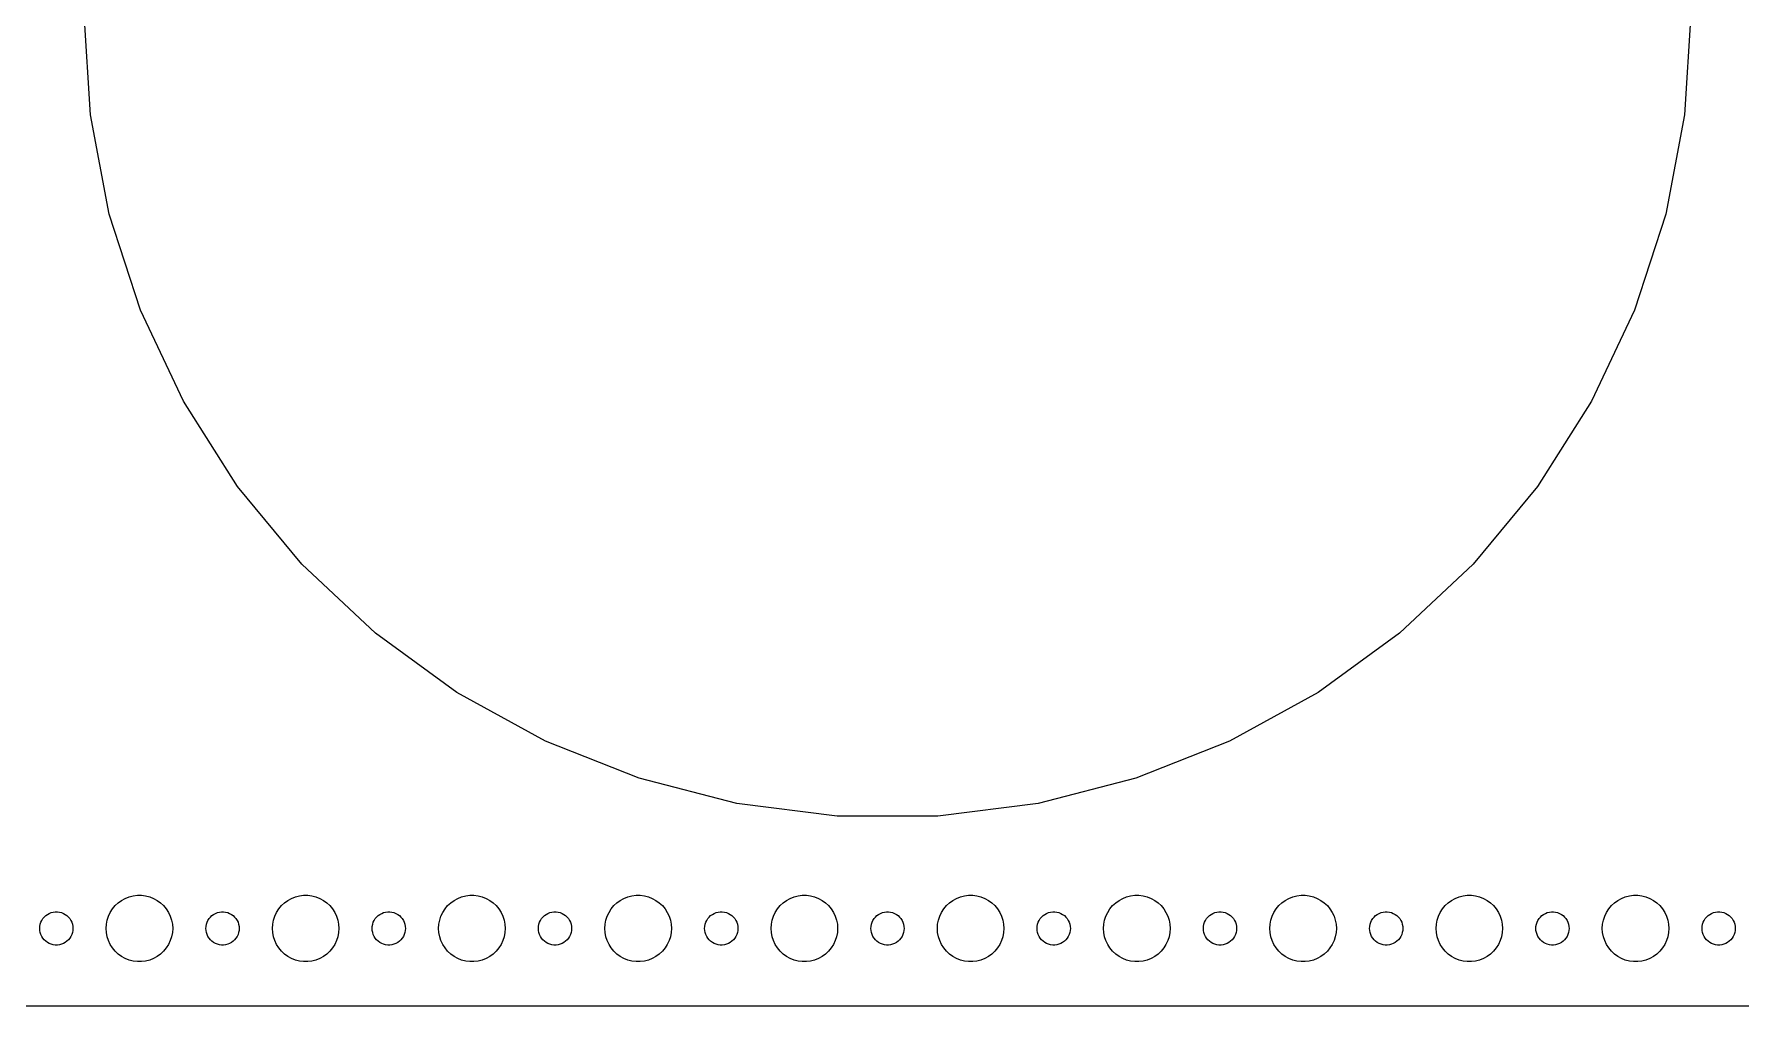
# Model space of a CAD drawing. Header units: metres. Extents: x -390 to 390, y -89 to 89.
# Drawn here: x -227 to -73, y -89.5 to -1.8 of the extents above; entities that cross this region are included whole.
import ezdxf

# ---------------------------------------------------------------- set-up
doc = ezdxf.new("R2010")
doc.units = ezdxf.units.M

msp = doc.modelspace()

# ---------------------------------------------------------------- linework, layer by layer
for p, q in [((-221.928, -9.08665), (-222.5, 0)), ((-77.5, 0), (-78.0717, -9.08665)), ((-220.222, -18.03), (-221.928, -9.08665)), ((-78.0717, -9.08665), (-79.7777, -18.03)), ((-217.409, -26.689), (-220.222, -18.03)), ((-79.7777, -18.03), (-82.5912, -26.689)), ((-213.532, -34.9271), (-217.409, -26.689)), ((-82.5912, -26.689), (-86.4678, -34.9271)), ((-208.654, -42.6144), (-213.532, -34.9271)), ((-86.4678, -34.9271), (-91.3463, -42.6144)), ((-202.85, -49.6297), (-208.654, -42.6144)), ((-91.3463, -42.6144), (-97.1498, -49.6297)), ((-196.213, -55.8622), (-202.85, -49.6297)), ((-97.1498, -49.6297), (-103.787, -55.8622)), ((-188.847, -61.2138), (-196.213, -55.8622)), ((-103.787, -55.8622), (-111.153, -61.2138)), ((-180.869, -65.6), (-188.847, -61.2138)), ((-111.153, -61.2138), (-119.131, -65.6)), ((-172.404, -68.9516), (-180.869, -65.6)), ((-119.131, -65.6), (-127.596, -68.9516)), ((-163.585, -71.2158), (-172.404, -68.9516)), ((-127.596, -68.9516), (-136.415, -71.2158)), ((-154.552, -72.3569), (-163.585, -71.2158)), ((-145.448, -72.3569), (-154.552, -72.3569)), ((-136.415, -71.2158), (-145.448, -72.3569)), ((-219.412, -80.1885), (-219.107, -79.967)), ((-219.107, -79.967), (-218.777, -79.7855)), ((-218.777, -79.7855), (-218.427, -79.6468)), ((-218.427, -79.6468), (-218.062, -79.5531)), ((-218.062, -79.5531), (-217.688, -79.5059)), ((-217.688, -79.5059), (-217.312, -79.5059)), ((-217.312, -79.5059), (-216.938, -79.5531)), ((-216.938, -79.5531), (-216.573, -79.6468)), ((-216.573, -79.6468), (-216.223, -79.7855)), ((-216.223, -79.7855), (-215.893, -79.967)), ((-215.893, -79.967), (-215.588, -80.1885)), ((-204.412, -80.1885), (-204.107, -79.967)), ((-204.107, -79.967), (-203.777, -79.7855)), ((-203.777, -79.7855), (-203.427, -79.6468)), ((-203.427, -79.6468), (-203.062, -79.5531)), ((-203.062, -79.5531), (-202.688, -79.5059)), ((-202.688, -79.5059), (-202.312, -79.5059)), ((-202.312, -79.5059), (-201.938, -79.5531)), ((-201.938, -79.5531), (-201.573, -79.6468)), ((-201.573, -79.6468), (-201.223, -79.7855)), ((-201.223, -79.7855), (-200.893, -79.967)), ((-200.893, -79.967), (-200.588, -80.1885)), ((-189.412, -80.1885), (-189.107, -79.967)), ((-189.107, -79.967), (-188.777, -79.7855)), ((-188.777, -79.7855), (-188.427, -79.6468)), ((-188.427, -79.6468), (-188.062, -79.5531)), ((-188.062, -79.5531), (-187.688, -79.5059)), ((-187.688, -79.5059), (-187.312, -79.5059)), ((-187.312, -79.5059), (-186.938, -79.5531)), ((-186.938, -79.5531), (-186.573, -79.6468)), ((-186.573, -79.6468), (-186.223, -79.7855)), ((-186.223, -79.7855), (-185.893, -79.967)), ((-185.893, -79.967), (-185.588, -80.1885)), ((-174.412, -80.1885), (-174.107, -79.967)), ((-174.107, -79.967), (-173.777, -79.7855)), ((-173.777, -79.7855), (-173.427, -79.6468)), ((-173.427, -79.6468), (-173.062, -79.5531)), ((-173.062, -79.5531), (-172.688, -79.5059)), ((-172.688, -79.5059), (-172.312, -79.5059)), ((-172.312, -79.5059), (-171.938, -79.5531)), ((-171.938, -79.5531), (-171.573, -79.6468)), ((-171.573, -79.6468), (-171.223, -79.7855)), ((-171.223, -79.7855), (-170.893, -79.967)), ((-170.893, -79.967), (-170.588, -80.1885)), ((-159.412, -80.1885), (-159.107, -79.967)), ((-159.107, -79.967), (-158.777, -79.7855)), ((-158.777, -79.7855), (-158.427, -79.6468)), ((-158.427, -79.6468), (-158.062, -79.5531)), ((-158.062, -79.5531), (-157.688, -79.5059)), ((-157.688, -79.5059), (-157.312, -79.5059)), ((-157.312, -79.5059), (-156.938, -79.5531)), ((-156.938, -79.5531), (-156.573, -79.6468)), ((-156.573, -79.6468), (-156.223, -79.7855)), ((-156.223, -79.7855), (-155.893, -79.967)), ((-155.893, -79.967), (-155.588, -80.1885)), ((-144.412, -80.1885), (-144.107, -79.967)), ((-144.107, -79.967), (-143.777, -79.7855)), ((-143.777, -79.7855), (-143.427, -79.6468)), ((-143.427, -79.6468), (-143.062, -79.5531)), ((-143.062, -79.5531), (-142.688, -79.5059)), ((-142.688, -79.5059), (-142.312, -79.5059)), ((-142.312, -79.5059), (-141.938, -79.5531)), ((-141.938, -79.5531), (-141.573, -79.6468)), ((-141.573, -79.6468), (-141.223, -79.7855)), ((-141.223, -79.7855), (-140.893, -79.967)), ((-140.893, -79.967), (-140.588, -80.1885)), ((-129.412, -80.1885), (-129.107, -79.967)), ((-129.107, -79.967), (-128.777, -79.7855)), ((-128.777, -79.7855), (-128.427, -79.6468)), ((-128.427, -79.6468), (-128.062, -79.5531)), ((-128.062, -79.5531), (-127.688, -79.5059)), ((-127.688, -79.5059), (-127.312, -79.5059)), ((-127.312, -79.5059), (-126.938, -79.5531)), ((-126.938, -79.5531), (-126.573, -79.6468)), ((-126.573, -79.6468), (-126.223, -79.7855)), ((-126.223, -79.7855), (-125.893, -79.967)), ((-125.893, -79.967), (-125.588, -80.1885)), ((-114.412, -80.1885), (-114.107, -79.967)), ((-114.107, -79.967), (-113.777, -79.7855)), ((-113.777, -79.7855), (-113.427, -79.6468)), ((-113.427, -79.6468), (-113.062, -79.5531)), ((-113.062, -79.5531), (-112.688, -79.5059)), ((-112.688, -79.5059), (-112.312, -79.5059)), ((-112.312, -79.5059), (-111.938, -79.5531)), ((-111.938, -79.5531), (-111.573, -79.6468)), ((-111.573, -79.6468), (-111.223, -79.7855)), ((-111.223, -79.7855), (-110.893, -79.967)), ((-110.893, -79.967), (-110.588, -80.1885)), ((-99.4123, -80.1885), (-99.1075, -79.967)), ((-99.1075, -79.967), (-98.7773, -79.7855)), ((-98.7773, -79.7855), (-98.427, -79.6468)), ((-98.427, -79.6468), (-98.0621, -79.5531)), ((-98.0621, -79.5531), (-97.6884, -79.5059)), ((-97.6884, -79.5059), (-97.3116, -79.5059)), ((-97.3116, -79.5059), (-96.9379, -79.5531)), ((-96.9379, -79.5531), (-96.573, -79.6468)), ((-96.573, -79.6468), (-96.2227, -79.7855)), ((-96.2227, -79.7855), (-95.8925, -79.967)), ((-95.8925, -79.967), (-95.5877, -80.1885)), ((-84.4123, -80.1885), (-84.1075, -79.967)), ((-84.1075, -79.967), (-83.7773, -79.7855)), ((-83.7773, -79.7855), (-83.427, -79.6468)), ((-83.427, -79.6468), (-83.0621, -79.5531)), ((-83.0621, -79.5531), (-82.6884, -79.5059)), ((-82.6884, -79.5059), (-82.3116, -79.5059)), ((-82.3116, -79.5059), (-81.9379, -79.5531)), ((-81.9379, -79.5531), (-81.573, -79.6468)), ((-81.573, -79.6468), (-81.2227, -79.7855)), ((-81.2227, -79.7855), (-80.8925, -79.967)), ((-80.8925, -79.967), (-80.5877, -80.1885)), ((-226.314, -81.7774), (-226.214, -81.6183)), ((-226.214, -81.6183), (-226.093, -81.4732)), ((-226.093, -81.4732), (-225.956, -81.3442)), ((-225.956, -81.3442), (-225.804, -81.2335)), ((-225.804, -81.2335), (-225.639, -81.1428)), ((-225.639, -81.1428), (-225.464, -81.0734)), ((-225.464, -81.0734), (-225.281, -81.0266)), ((-225.281, -81.0266), (-225.094, -81.003)), ((-225.094, -81.003), (-224.906, -81.003)), ((-224.906, -81.003), (-224.719, -81.0266)), ((-224.719, -81.0266), (-224.536, -81.0734)), ((-224.536, -81.0734), (-224.361, -81.1428)), ((-224.361, -81.1428), (-224.196, -81.2335)), ((-224.196, -81.2335), (-224.044, -81.3442)), ((-224.044, -81.3442), (-223.907, -81.4732)), ((-223.907, -81.4732), (-223.786, -81.6183)), ((-223.786, -81.6183), (-223.686, -81.7774)), ((-220.406, -81.7539), (-220.289, -81.3956)), ((-220.289, -81.3956), (-220.129, -81.0547)), ((-220.129, -81.0547), (-219.927, -80.7366)), ((-219.927, -80.7366), (-219.687, -80.4464)), ((-219.687, -80.4464), (-219.412, -80.1885)), ((-215.588, -80.1885), (-215.313, -80.4464)), ((-215.313, -80.4464), (-215.073, -80.7366)), ((-215.073, -80.7366), (-214.871, -81.0547)), ((-214.871, -81.0547), (-214.711, -81.3956)), ((-214.711, -81.3956), (-214.594, -81.7539)), ((-211.314, -81.7774), (-211.214, -81.6183)), ((-211.214, -81.6183), (-211.093, -81.4732)), ((-211.093, -81.4732), (-210.956, -81.3442)), ((-210.956, -81.3442), (-210.804, -81.2335)), ((-210.804, -81.2335), (-210.639, -81.1428)), ((-210.639, -81.1428), (-210.464, -81.0734)), ((-210.464, -81.0734), (-210.281, -81.0266)), ((-210.281, -81.0266), (-210.094, -81.003)), ((-210.094, -81.003), (-209.906, -81.003)), ((-209.906, -81.003), (-209.719, -81.0266)), ((-209.719, -81.0266), (-209.536, -81.0734)), ((-209.536, -81.0734), (-209.361, -81.1428)), ((-209.361, -81.1428), (-209.196, -81.2335)), ((-209.196, -81.2335), (-209.044, -81.3442)), ((-209.044, -81.3442), (-208.907, -81.4732)), ((-208.907, -81.4732), (-208.786, -81.6183)), ((-208.786, -81.6183), (-208.686, -81.7774)), ((-205.406, -81.7539), (-205.289, -81.3956)), ((-205.289, -81.3956), (-205.129, -81.0547)), ((-205.129, -81.0547), (-204.927, -80.7366)), ((-204.927, -80.7366), (-204.687, -80.4464)), ((-204.687, -80.4464), (-204.412, -80.1885)), ((-200.588, -80.1885), (-200.313, -80.4464)), ((-200.313, -80.4464), (-200.073, -80.7366)), ((-200.073, -80.7366), (-199.871, -81.0547)), ((-199.871, -81.0547), (-199.711, -81.3956)), ((-199.711, -81.3956), (-199.594, -81.7539)), ((-196.314, -81.7774), (-196.214, -81.6183)), ((-196.214, -81.6183), (-196.093, -81.4732)), ((-196.093, -81.4732), (-195.956, -81.3442)), ((-195.956, -81.3442), (-195.804, -81.2335)), ((-195.804, -81.2335), (-195.639, -81.1428)), ((-195.639, -81.1428), (-195.464, -81.0734)), ((-195.464, -81.0734), (-195.281, -81.0266)), ((-195.281, -81.0266), (-195.094, -81.003)), ((-195.094, -81.003), (-194.906, -81.003)), ((-194.906, -81.003), (-194.719, -81.0266)), ((-194.719, -81.0266), (-194.536, -81.0734)), ((-194.536, -81.0734), (-194.361, -81.1428)), ((-194.361, -81.1428), (-194.196, -81.2335)), ((-194.196, -81.2335), (-194.044, -81.3442)), ((-194.044, -81.3442), (-193.907, -81.4732)), ((-193.907, -81.4732), (-193.786, -81.6183)), ((-193.786, -81.6183), (-193.686, -81.7774)), ((-190.406, -81.7539), (-190.289, -81.3956)), ((-190.289, -81.3956), (-190.129, -81.0547)), ((-190.129, -81.0547), (-189.927, -80.7366)), ((-189.927, -80.7366), (-189.687, -80.4464)), ((-189.687, -80.4464), (-189.412, -80.1885)), ((-185.588, -80.1885), (-185.313, -80.4464)), ((-185.313, -80.4464), (-185.073, -80.7366)), ((-185.073, -80.7366), (-184.871, -81.0547)), ((-184.871, -81.0547), (-184.711, -81.3956)), ((-184.711, -81.3956), (-184.594, -81.7539)), ((-181.314, -81.7774), (-181.214, -81.6183)), ((-181.214, -81.6183), (-181.093, -81.4732)), ((-181.093, -81.4732), (-180.956, -81.3442)), ((-180.956, -81.3442), (-180.804, -81.2335)), ((-180.804, -81.2335), (-180.639, -81.1428)), ((-180.639, -81.1428), (-180.464, -81.0734)), ((-180.464, -81.0734), (-180.281, -81.0266)), ((-180.281, -81.0266), (-180.094, -81.003)), ((-180.094, -81.003), (-179.906, -81.003)), ((-179.906, -81.003), (-179.719, -81.0266)), ((-179.719, -81.0266), (-179.536, -81.0734)), ((-179.536, -81.0734), (-179.361, -81.1428)), ((-179.361, -81.1428), (-179.196, -81.2335)), ((-179.196, -81.2335), (-179.044, -81.3442)), ((-179.044, -81.3442), (-178.907, -81.4732)), ((-178.907, -81.4732), (-178.786, -81.6183)), ((-178.786, -81.6183), (-178.686, -81.7774)), ((-175.406, -81.7539), (-175.289, -81.3956)), ((-175.289, -81.3956), (-175.129, -81.0547)), ((-175.129, -81.0547), (-174.927, -80.7366)), ((-174.927, -80.7366), (-174.687, -80.4464)), ((-174.687, -80.4464), (-174.412, -80.1885)), ((-170.588, -80.1885), (-170.313, -80.4464)), ((-170.313, -80.4464), (-170.073, -80.7366)), ((-170.073, -80.7366), (-169.871, -81.0547)), ((-169.871, -81.0547), (-169.711, -81.3956)), ((-169.711, -81.3956), (-169.594, -81.7539)), ((-166.314, -81.7774), (-166.214, -81.6183)), ((-166.214, -81.6183), (-166.093, -81.4732)), ((-166.093, -81.4732), (-165.956, -81.3442)), ((-165.956, -81.3442), (-165.804, -81.2335)), ((-165.804, -81.2335), (-165.639, -81.1428)), ((-165.639, -81.1428), (-165.464, -81.0734)), ((-165.464, -81.0734), (-165.281, -81.0266)), ((-165.281, -81.0266), (-165.094, -81.003)), ((-165.094, -81.003), (-164.906, -81.003)), ((-164.906, -81.003), (-164.719, -81.0266)), ((-164.719, -81.0266), (-164.536, -81.0734)), ((-164.536, -81.0734), (-164.361, -81.1428)), ((-164.361, -81.1428), (-164.196, -81.2335)), ((-164.196, -81.2335), (-164.044, -81.3442)), ((-164.044, -81.3442), (-163.907, -81.4732)), ((-163.907, -81.4732), (-163.786, -81.6183)), ((-163.786, -81.6183), (-163.686, -81.7774)), ((-160.406, -81.7539), (-160.289, -81.3956)), ((-160.289, -81.3956), (-160.129, -81.0547)), ((-160.129, -81.0547), (-159.927, -80.7366)), ((-159.927, -80.7366), (-159.687, -80.4464)), ((-159.687, -80.4464), (-159.412, -80.1885)), ((-155.588, -80.1885), (-155.313, -80.4464)), ((-155.313, -80.4464), (-155.073, -80.7366)), ((-155.073, -80.7366), (-154.871, -81.0547)), ((-154.871, -81.0547), (-154.711, -81.3956)), ((-154.711, -81.3956), (-154.594, -81.7539)), ((-151.314, -81.7774), (-151.214, -81.6183)), ((-151.214, -81.6183), (-151.093, -81.4732)), ((-151.093, -81.4732), (-150.956, -81.3442)), ((-150.956, -81.3442), (-150.804, -81.2335)), ((-150.804, -81.2335), (-150.639, -81.1428)), ((-150.639, -81.1428), (-150.464, -81.0734)), ((-150.464, -81.0734), (-150.281, -81.0266)), ((-150.281, -81.0266), (-150.094, -81.003)), ((-150.094, -81.003), (-149.906, -81.003)), ((-149.906, -81.003), (-149.719, -81.0266)), ((-149.719, -81.0266), (-149.536, -81.0734)), ((-149.536, -81.0734), (-149.361, -81.1428)), ((-149.361, -81.1428), (-149.196, -81.2335)), ((-149.196, -81.2335), (-149.044, -81.3442)), ((-149.044, -81.3442), (-148.907, -81.4732)), ((-148.907, -81.4732), (-148.786, -81.6183)), ((-148.786, -81.6183), (-148.686, -81.7774)), ((-145.406, -81.7539), (-145.289, -81.3956)), ((-145.289, -81.3956), (-145.129, -81.0547)), ((-145.129, -81.0547), (-144.927, -80.7366)), ((-144.927, -80.7366), (-144.687, -80.4464)), ((-144.687, -80.4464), (-144.412, -80.1885)), ((-140.588, -80.1885), (-140.313, -80.4464)), ((-140.313, -80.4464), (-140.073, -80.7366)), ((-140.073, -80.7366), (-139.871, -81.0547)), ((-139.871, -81.0547), (-139.711, -81.3956)), ((-139.711, -81.3956), (-139.594, -81.7539)), ((-136.314, -81.7774), (-136.214, -81.6183)), ((-136.214, -81.6183), (-136.093, -81.4732)), ((-136.093, -81.4732), (-135.956, -81.3442)), ((-135.956, -81.3442), (-135.804, -81.2335)), ((-135.804, -81.2335), (-135.639, -81.1428)), ((-135.639, -81.1428), (-135.464, -81.0734)), ((-135.464, -81.0734), (-135.281, -81.0266)), ((-135.281, -81.0266), (-135.094, -81.003)), ((-135.094, -81.003), (-134.906, -81.003)), ((-134.906, -81.003), (-134.719, -81.0266)), ((-134.719, -81.0266), (-134.536, -81.0734)), ((-134.536, -81.0734), (-134.361, -81.1428)), ((-134.361, -81.1428), (-134.196, -81.2335)), ((-134.196, -81.2335), (-134.044, -81.3442)), ((-134.044, -81.3442), (-133.907, -81.4732)), ((-133.907, -81.4732), (-133.786, -81.6183)), ((-133.786, -81.6183), (-133.686, -81.7774)), ((-130.406, -81.7539), (-130.289, -81.3956)), ((-130.289, -81.3956), (-130.129, -81.0547)), ((-130.129, -81.0547), (-129.927, -80.7366)), ((-129.927, -80.7366), (-129.687, -80.4464)), ((-129.687, -80.4464), (-129.412, -80.1885)), ((-125.588, -80.1885), (-125.313, -80.4464)), ((-125.313, -80.4464), (-125.073, -80.7366)), ((-125.073, -80.7366), (-124.871, -81.0547)), ((-124.871, -81.0547), (-124.711, -81.3956)), ((-124.711, -81.3956), (-124.594, -81.7539)), ((-121.314, -81.7774), (-121.214, -81.6183)), ((-121.214, -81.6183), (-121.093, -81.4732)), ((-121.093, -81.4732), (-120.956, -81.3442)), ((-120.956, -81.3442), (-120.804, -81.2335)), ((-120.804, -81.2335), (-120.639, -81.1428)), ((-120.639, -81.1428), (-120.464, -81.0734)), ((-120.464, -81.0734), (-120.281, -81.0266)), ((-120.281, -81.0266), (-120.094, -81.003)), ((-120.094, -81.003), (-119.906, -81.003)), ((-119.906, -81.003), (-119.719, -81.0266)), ((-119.719, -81.0266), (-119.536, -81.0734)), ((-119.536, -81.0734), (-119.361, -81.1428)), ((-119.361, -81.1428), (-119.196, -81.2335)), ((-119.196, -81.2335), (-119.044, -81.3442)), ((-119.044, -81.3442), (-118.907, -81.4732)), ((-118.907, -81.4732), (-118.786, -81.6183)), ((-118.786, -81.6183), (-118.686, -81.7774)), ((-115.406, -81.7539), (-115.289, -81.3956)), ((-115.289, -81.3956), (-115.129, -81.0547)), ((-115.129, -81.0547), (-114.927, -80.7366)), ((-114.927, -80.7366), (-114.687, -80.4464)), ((-114.687, -80.4464), (-114.412, -80.1885)), ((-110.588, -80.1885), (-110.313, -80.4464)), ((-110.313, -80.4464), (-110.073, -80.7366)), ((-110.073, -80.7366), (-109.871, -81.0547)), ((-109.871, -81.0547), (-109.711, -81.3956)), ((-109.711, -81.3956), (-109.594, -81.7539)), ((-106.314, -81.7774), (-106.214, -81.6183)), ((-106.214, -81.6183), (-106.093, -81.4732)), ((-106.093, -81.4732), (-105.956, -81.3442)), ((-105.956, -81.3442), (-105.804, -81.2335)), ((-105.804, -81.2335), (-105.639, -81.1428)), ((-105.639, -81.1428), (-105.464, -81.0734)), ((-105.464, -81.0734), (-105.281, -81.0266)), ((-105.281, -81.0266), (-105.094, -81.003)), ((-105.094, -81.003), (-104.906, -81.003)), ((-104.906, -81.003), (-104.719, -81.0266)), ((-104.719, -81.0266), (-104.536, -81.0734)), ((-104.536, -81.0734), (-104.361, -81.1428)), ((-104.361, -81.1428), (-104.196, -81.2335)), ((-104.196, -81.2335), (-104.044, -81.3442)), ((-104.044, -81.3442), (-103.907, -81.4732)), ((-103.907, -81.4732), (-103.786, -81.6183)), ((-103.786, -81.6183), (-103.686, -81.7774)), ((-100.406, -81.7539), (-100.289, -81.3956)), ((-100.289, -81.3956), (-100.129, -81.0547)), ((-100.129, -81.0547), (-99.927, -80.7366)), ((-99.927, -80.7366), (-99.6869, -80.4464)), ((-99.6869, -80.4464), (-99.4123, -80.1885)), ((-95.5877, -80.1885), (-95.3131, -80.4464)), ((-95.3131, -80.4464), (-95.073, -80.7366)), ((-95.073, -80.7366), (-94.8711, -81.0547)), ((-94.8711, -81.0547), (-94.7107, -81.3956)), ((-94.7107, -81.3956), (-94.5943, -81.7539)), ((-91.3145, -81.7774), (-91.2135, -81.6183)), ((-91.2135, -81.6183), (-91.0934, -81.4732)), ((-91.0934, -81.4732), (-90.9561, -81.3442)), ((-90.9561, -81.3442), (-90.8037, -81.2335)), ((-90.8037, -81.2335), (-90.6387, -81.1428)), ((-90.6387, -81.1428), (-90.4635, -81.0734)), ((-90.4635, -81.0734), (-90.2811, -81.0266)), ((-90.2811, -81.0266), (-90.0942, -81.003)), ((-90.0942, -81.003), (-89.9058, -81.003)), ((-89.9058, -81.003), (-89.7189, -81.0266)), ((-89.7189, -81.0266), (-89.5365, -81.0734)), ((-89.5365, -81.0734), (-89.3613, -81.1428)), ((-89.3613, -81.1428), (-89.1963, -81.2335)), ((-89.1963, -81.2335), (-89.0439, -81.3442)), ((-89.0439, -81.3442), (-88.9065, -81.4732)), ((-88.9065, -81.4732), (-88.7865, -81.6183)), ((-88.7865, -81.6183), (-88.6855, -81.7774)), ((-85.4057, -81.7539), (-85.2893, -81.3956)), ((-85.2893, -81.3956), (-85.1289, -81.0547)), ((-85.1289, -81.0547), (-84.927, -80.7366)), ((-84.927, -80.7366), (-84.6869, -80.4464)), ((-84.6869, -80.4464), (-84.4123, -80.1885)), ((-80.5877, -80.1885), (-80.3131, -80.4464)), ((-80.3131, -80.4464), (-80.073, -80.7366)), ((-80.073, -80.7366), (-79.8711, -81.0547)), ((-79.8711, -81.0547), (-79.7107, -81.3956)), ((-79.7107, -81.3956), (-79.5943, -81.7539)), ((-76.3145, -81.7774), (-76.2135, -81.6183)), ((-76.2135, -81.6183), (-76.0934, -81.4732)), ((-76.0934, -81.4732), (-75.9561, -81.3442)), ((-75.9561, -81.3442), (-75.8037, -81.2335)), ((-75.8037, -81.2335), (-75.6387, -81.1428)), ((-75.6387, -81.1428), (-75.4635, -81.0734)), ((-75.4635, -81.0734), (-75.2811, -81.0266)), ((-75.2811, -81.0266), (-75.0942, -81.003)), ((-75.0942, -81.003), (-74.9058, -81.003)), ((-74.9058, -81.003), (-74.7189, -81.0266)), ((-74.7189, -81.0266), (-74.5365, -81.0734)), ((-74.5365, -81.0734), (-74.3613, -81.1428)), ((-74.3613, -81.1428), (-74.1963, -81.2335)), ((-74.1963, -81.2335), (-74.0439, -81.3442)), ((-74.0439, -81.3442), (-73.9065, -81.4732)), ((-73.9065, -81.4732), (-73.7865, -81.6183)), ((-73.7865, -81.6183), (-73.6855, -81.7774)), ((-226.5, -82.5), (-226.488, -82.312)), ((-226.488, -82.688), (-226.5, -82.5)), ((-226.488, -82.312), (-226.453, -82.127)), ((-226.453, -82.873), (-226.488, -82.688)), ((-226.453, -82.127), (-226.395, -81.9478)), ((-226.395, -83.0522), (-226.453, -82.873)), ((-226.395, -81.9478), (-226.314, -81.7774)), ((-226.314, -83.2226), (-226.395, -83.0522)), ((-223.686, -81.7774), (-223.605, -81.9478)), ((-223.605, -83.0522), (-223.686, -83.2226)), ((-223.605, -81.9478), (-223.547, -82.127)), ((-223.547, -82.873), (-223.605, -83.0522)), ((-223.547, -82.127), (-223.512, -82.312)), ((-223.512, -82.688), (-223.547, -82.873)), ((-223.512, -82.312), (-223.5, -82.5)), ((-223.5, -82.5), (-223.512, -82.688)), ((-220.5, -82.5), (-220.476, -82.124)), ((-220.476, -82.876), (-220.5, -82.5)), ((-220.476, -82.124), (-220.406, -81.7539)), ((-220.406, -83.2461), (-220.476, -82.876)), ((-214.594, -81.7539), (-214.524, -82.124)), ((-214.524, -82.876), (-214.594, -83.2461)), ((-214.524, -82.124), (-214.5, -82.5)), ((-214.5, -82.5), (-214.524, -82.876)), ((-211.5, -82.5), (-211.488, -82.312)), ((-211.488, -82.688), (-211.5, -82.5)), ((-211.488, -82.312), (-211.453, -82.127)), ((-211.453, -82.873), (-211.488, -82.688)), ((-211.453, -82.127), (-211.395, -81.9478)), ((-211.395, -83.0522), (-211.453, -82.873)), ((-211.395, -81.9478), (-211.314, -81.7774)), ((-211.314, -83.2226), (-211.395, -83.0522)), ((-208.686, -81.7774), (-208.605, -81.9478)), ((-208.605, -83.0522), (-208.686, -83.2226)), ((-208.605, -81.9478), (-208.547, -82.127)), ((-208.547, -82.873), (-208.605, -83.0522)), ((-208.547, -82.127), (-208.512, -82.312)), ((-208.512, -82.688), (-208.547, -82.873)), ((-208.512, -82.312), (-208.5, -82.5)), ((-208.5, -82.5), (-208.512, -82.688)), ((-205.5, -82.5), (-205.476, -82.124)), ((-205.476, -82.876), (-205.5, -82.5)), ((-205.476, -82.124), (-205.406, -81.7539)), ((-205.406, -83.2461), (-205.476, -82.876)), ((-199.594, -81.7539), (-199.524, -82.124)), ((-199.524, -82.876), (-199.594, -83.2461)), ((-199.524, -82.124), (-199.5, -82.5)), ((-199.5, -82.5), (-199.524, -82.876)), ((-196.5, -82.5), (-196.488, -82.312)), ((-196.488, -82.688), (-196.5, -82.5)), ((-196.488, -82.312), (-196.453, -82.127)), ((-196.453, -82.873), (-196.488, -82.688)), ((-196.453, -82.127), (-196.395, -81.9478)), ((-196.395, -83.0522), (-196.453, -82.873)), ((-196.395, -81.9478), (-196.314, -81.7774)), ((-196.314, -83.2226), (-196.395, -83.0522)), ((-193.686, -81.7774), (-193.605, -81.9478)), ((-193.605, -83.0522), (-193.686, -83.2226)), ((-193.605, -81.9478), (-193.547, -82.127)), ((-193.547, -82.873), (-193.605, -83.0522)), ((-193.547, -82.127), (-193.512, -82.312)), ((-193.512, -82.688), (-193.547, -82.873)), ((-193.512, -82.312), (-193.5, -82.5)), ((-193.5, -82.5), (-193.512, -82.688)), ((-190.5, -82.5), (-190.476, -82.124)), ((-190.476, -82.876), (-190.5, -82.5)), ((-190.476, -82.124), (-190.406, -81.7539)), ((-190.406, -83.2461), (-190.476, -82.876)), ((-184.594, -81.7539), (-184.524, -82.124)), ((-184.524, -82.876), (-184.594, -83.2461)), ((-184.524, -82.124), (-184.5, -82.5)), ((-184.5, -82.5), (-184.524, -82.876)), ((-181.5, -82.5), (-181.488, -82.312)), ((-181.488, -82.688), (-181.5, -82.5)), ((-181.488, -82.312), (-181.453, -82.127)), ((-181.453, -82.873), (-181.488, -82.688)), ((-181.453, -82.127), (-181.395, -81.9478)), ((-181.395, -83.0522), (-181.453, -82.873)), ((-181.395, -81.9478), (-181.314, -81.7774)), ((-181.314, -83.2226), (-181.395, -83.0522)), ((-178.686, -81.7774), (-178.605, -81.9478)), ((-178.605, -83.0522), (-178.686, -83.2226)), ((-178.605, -81.9478), (-178.547, -82.127)), ((-178.547, -82.873), (-178.605, -83.0522)), ((-178.547, -82.127), (-178.512, -82.312)), ((-178.512, -82.688), (-178.547, -82.873)), ((-178.512, -82.312), (-178.5, -82.5)), ((-178.5, -82.5), (-178.512, -82.688)), ((-175.5, -82.5), (-175.476, -82.124)), ((-175.476, -82.876), (-175.5, -82.5)), ((-175.476, -82.124), (-175.406, -81.7539)), ((-175.406, -83.2461), (-175.476, -82.876)), ((-169.594, -81.7539), (-169.524, -82.124)), ((-169.524, -82.876), (-169.594, -83.2461)), ((-169.524, -82.124), (-169.5, -82.5)), ((-169.5, -82.5), (-169.524, -82.876)), ((-166.5, -82.5), (-166.488, -82.312)), ((-166.488, -82.688), (-166.5, -82.5)), ((-166.488, -82.312), (-166.453, -82.127)), ((-166.453, -82.873), (-166.488, -82.688)), ((-166.453, -82.127), (-166.395, -81.9478)), ((-166.395, -83.0522), (-166.453, -82.873)), ((-166.395, -81.9478), (-166.314, -81.7774)), ((-166.314, -83.2226), (-166.395, -83.0522)), ((-163.686, -81.7774), (-163.605, -81.9478)), ((-163.605, -83.0522), (-163.686, -83.2226)), ((-163.605, -81.9478), (-163.547, -82.127)), ((-163.547, -82.873), (-163.605, -83.0522)), ((-163.547, -82.127), (-163.512, -82.312)), ((-163.512, -82.688), (-163.547, -82.873)), ((-163.512, -82.312), (-163.5, -82.5)), ((-163.5, -82.5), (-163.512, -82.688)), ((-160.5, -82.5), (-160.476, -82.124)), ((-160.476, -82.876), (-160.5, -82.5)), ((-160.476, -82.124), (-160.406, -81.7539)), ((-160.406, -83.2461), (-160.476, -82.876)), ((-154.594, -81.7539), (-154.524, -82.124)), ((-154.524, -82.876), (-154.594, -83.2461)), ((-154.524, -82.124), (-154.5, -82.5)), ((-154.5, -82.5), (-154.524, -82.876)), ((-151.5, -82.5), (-151.488, -82.312)), ((-151.488, -82.688), (-151.5, -82.5)), ((-151.488, -82.312), (-151.453, -82.127)), ((-151.453, -82.873), (-151.488, -82.688)), ((-151.453, -82.127), (-151.395, -81.9478)), ((-151.395, -83.0522), (-151.453, -82.873)), ((-151.395, -81.9478), (-151.314, -81.7774)), ((-151.314, -83.2226), (-151.395, -83.0522)), ((-148.686, -81.7774), (-148.605, -81.9478)), ((-148.605, -83.0522), (-148.686, -83.2226)), ((-148.605, -81.9478), (-148.547, -82.127)), ((-148.547, -82.873), (-148.605, -83.0522)), ((-148.547, -82.127), (-148.512, -82.312)), ((-148.512, -82.688), (-148.547, -82.873)), ((-148.512, -82.312), (-148.5, -82.5)), ((-148.5, -82.5), (-148.512, -82.688)), ((-145.5, -82.5), (-145.476, -82.124)), ((-145.476, -82.876), (-145.5, -82.5)), ((-145.476, -82.124), (-145.406, -81.7539)), ((-145.406, -83.2461), (-145.476, -82.876)), ((-139.594, -81.7539), (-139.524, -82.124)), ((-139.524, -82.876), (-139.594, -83.2461)), ((-139.524, -82.124), (-139.5, -82.5)), ((-139.5, -82.5), (-139.524, -82.876)), ((-136.5, -82.5), (-136.488, -82.312)), ((-136.488, -82.688), (-136.5, -82.5)), ((-136.488, -82.312), (-136.453, -82.127)), ((-136.453, -82.873), (-136.488, -82.688)), ((-136.453, -82.127), (-136.395, -81.9478)), ((-136.395, -83.0522), (-136.453, -82.873)), ((-136.395, -81.9478), (-136.314, -81.7774)), ((-136.314, -83.2226), (-136.395, -83.0522)), ((-133.686, -81.7774), (-133.605, -81.9478)), ((-133.605, -83.0522), (-133.686, -83.2226)), ((-133.605, -81.9478), (-133.547, -82.127)), ((-133.547, -82.873), (-133.605, -83.0522)), ((-133.547, -82.127), (-133.512, -82.312)), ((-133.512, -82.688), (-133.547, -82.873)), ((-133.512, -82.312), (-133.5, -82.5)), ((-133.5, -82.5), (-133.512, -82.688)), ((-130.5, -82.5), (-130.476, -82.124)), ((-130.476, -82.876), (-130.5, -82.5)), ((-130.476, -82.124), (-130.406, -81.7539)), ((-130.406, -83.2461), (-130.476, -82.876)), ((-124.594, -81.7539), (-124.524, -82.124)), ((-124.524, -82.876), (-124.594, -83.2461)), ((-124.524, -82.124), (-124.5, -82.5)), ((-124.5, -82.5), (-124.524, -82.876)), ((-121.5, -82.5), (-121.488, -82.312)), ((-121.488, -82.688), (-121.5, -82.5)), ((-121.488, -82.312), (-121.453, -82.127)), ((-121.453, -82.873), (-121.488, -82.688)), ((-121.453, -82.127), (-121.395, -81.9478)), ((-121.395, -83.0522), (-121.453, -82.873)), ((-121.395, -81.9478), (-121.314, -81.7774)), ((-121.314, -83.2226), (-121.395, -83.0522)), ((-118.686, -81.7774), (-118.605, -81.9478)), ((-118.605, -83.0522), (-118.686, -83.2226)), ((-118.605, -81.9478), (-118.547, -82.127)), ((-118.547, -82.873), (-118.605, -83.0522)), ((-118.547, -82.127), (-118.512, -82.312)), ((-118.512, -82.688), (-118.547, -82.873)), ((-118.512, -82.312), (-118.5, -82.5)), ((-118.5, -82.5), (-118.512, -82.688)), ((-115.5, -82.5), (-115.476, -82.124)), ((-115.476, -82.876), (-115.5, -82.5)), ((-115.476, -82.124), (-115.406, -81.7539)), ((-115.406, -83.2461), (-115.476, -82.876)), ((-109.594, -81.7539), (-109.524, -82.124)), ((-109.524, -82.876), (-109.594, -83.2461)), ((-109.524, -82.124), (-109.5, -82.5)), ((-109.5, -82.5), (-109.524, -82.876)), ((-106.5, -82.5), (-106.488, -82.312)), ((-106.488, -82.688), (-106.5, -82.5)), ((-106.488, -82.312), (-106.453, -82.127)), ((-106.453, -82.873), (-106.488, -82.688)), ((-106.453, -82.127), (-106.395, -81.9478)), ((-106.395, -83.0522), (-106.453, -82.873)), ((-106.395, -81.9478), (-106.314, -81.7774)), ((-106.314, -83.2226), (-106.395, -83.0522)), ((-103.686, -81.7774), (-103.605, -81.9478)), ((-103.605, -83.0522), (-103.686, -83.2226)), ((-103.605, -81.9478), (-103.547, -82.127)), ((-103.547, -82.873), (-103.605, -83.0522)), ((-103.547, -82.127), (-103.512, -82.312)), ((-103.512, -82.688), (-103.547, -82.873)), ((-103.512, -82.312), (-103.5, -82.5)), ((-103.5, -82.5), (-103.512, -82.688)), ((-100.5, -82.5), (-100.476, -82.124)), ((-100.476, -82.876), (-100.5, -82.5)), ((-100.476, -82.124), (-100.406, -81.7539)), ((-100.406, -83.2461), (-100.476, -82.876)), ((-94.5943, -81.7539), (-94.5237, -82.124)), ((-94.5237, -82.876), (-94.5943, -83.2461)), ((-94.5237, -82.124), (-94.5, -82.5)), ((-94.5, -82.5), (-94.5237, -82.876)), ((-91.5, -82.5), (-91.4882, -82.312)), ((-91.4882, -82.688), (-91.5, -82.5)), ((-91.4882, -82.312), (-91.4529, -82.127)), ((-91.4529, -82.873), (-91.4882, -82.688)), ((-91.4529, -82.127), (-91.3947, -81.9478)), ((-91.3947, -83.0522), (-91.4529, -82.873)), ((-91.3947, -81.9478), (-91.3145, -81.7774)), ((-91.3145, -83.2226), (-91.3947, -83.0522)), ((-88.6855, -81.7774), (-88.6053, -81.9478)), ((-88.6053, -83.0522), (-88.6855, -83.2226)), ((-88.6053, -81.9478), (-88.5471, -82.127)), ((-88.5471, -82.873), (-88.6053, -83.0522)), ((-88.5471, -82.127), (-88.5118, -82.312)), ((-88.5118, -82.688), (-88.5471, -82.873)), ((-88.5118, -82.312), (-88.5, -82.5)), ((-88.5, -82.5), (-88.5118, -82.688)), ((-85.5, -82.5), (-85.4763, -82.124)), ((-85.4763, -82.876), (-85.5, -82.5)), ((-85.4763, -82.124), (-85.4057, -81.7539)), ((-85.4057, -83.2461), (-85.4763, -82.876)), ((-79.5943, -81.7539), (-79.5237, -82.124)), ((-79.5237, -82.876), (-79.5943, -83.2461)), ((-79.5237, -82.124), (-79.5, -82.5)), ((-79.5, -82.5), (-79.5237, -82.876)), ((-76.5, -82.5), (-76.4882, -82.312)), ((-76.4882, -82.688), (-76.5, -82.5)), ((-76.4882, -82.312), (-76.4529, -82.127)), ((-76.4529, -82.873), (-76.4882, -82.688)), ((-76.4529, -82.127), (-76.3947, -81.9478)), ((-76.3947, -83.0522), (-76.4529, -82.873)), ((-76.3947, -81.9478), (-76.3145, -81.7774)), ((-76.3145, -83.2226), (-76.3947, -83.0522)), ((-73.6855, -81.7774), (-73.6053, -81.9478)), ((-73.6053, -83.0522), (-73.6855, -83.2226)), ((-73.6053, -81.9478), (-73.5471, -82.127)), ((-73.5471, -82.873), (-73.6053, -83.0522)), ((-73.5471, -82.127), (-73.5118, -82.312)), ((-73.5118, -82.688), (-73.5471, -82.873)), ((-73.5118, -82.312), (-73.5, -82.5)), ((-73.5, -82.5), (-73.5118, -82.688)), ((-226.214, -83.3817), (-226.314, -83.2226)), ((-226.093, -83.5268), (-226.214, -83.3817)), ((-225.956, -83.6558), (-226.093, -83.5268)), ((-225.804, -83.7665), (-225.956, -83.6558)), ((-225.639, -83.8572), (-225.804, -83.7665)), ((-225.464, -83.9266), (-225.639, -83.8572)), ((-225.281, -83.9734), (-225.464, -83.9266)), ((-225.094, -83.997), (-225.281, -83.9734)), ((-224.906, -83.997), (-225.094, -83.997)), ((-224.719, -83.9734), (-224.906, -83.997)), ((-224.536, -83.9266), (-224.719, -83.9734)), ((-224.361, -83.8572), (-224.536, -83.9266)), ((-224.196, -83.7665), (-224.361, -83.8572)), ((-224.044, -83.6558), (-224.196, -83.7665)), ((-223.907, -83.5268), (-224.044, -83.6558)), ((-223.786, -83.3817), (-223.907, -83.5268)), ((-223.686, -83.2226), (-223.786, -83.3817)), ((-220.289, -83.6044), (-220.406, -83.2461)), ((-220.129, -83.9453), (-220.289, -83.6044)), ((-219.927, -84.2634), (-220.129, -83.9453)), ((-219.687, -84.5536), (-219.927, -84.2634)), ((-219.412, -84.8115), (-219.687, -84.5536)), ((-215.313, -84.5536), (-215.588, -84.8115)), ((-215.073, -84.2634), (-215.313, -84.5536)), ((-214.871, -83.9453), (-215.073, -84.2634)), ((-214.711, -83.6044), (-214.871, -83.9453)), ((-214.594, -83.2461), (-214.711, -83.6044)), ((-211.214, -83.3817), (-211.314, -83.2226)), ((-211.093, -83.5268), (-211.214, -83.3817)), ((-210.956, -83.6558), (-211.093, -83.5268)), ((-210.804, -83.7665), (-210.956, -83.6558)), ((-210.639, -83.8572), (-210.804, -83.7665)), ((-210.464, -83.9266), (-210.639, -83.8572)), ((-210.281, -83.9734), (-210.464, -83.9266)), ((-210.094, -83.997), (-210.281, -83.9734)), ((-209.906, -83.997), (-210.094, -83.997)), ((-209.719, -83.9734), (-209.906, -83.997)), ((-209.536, -83.9266), (-209.719, -83.9734)), ((-209.361, -83.8572), (-209.536, -83.9266)), ((-209.196, -83.7665), (-209.361, -83.8572)), ((-209.044, -83.6558), (-209.196, -83.7665)), ((-208.907, -83.5268), (-209.044, -83.6558)), ((-208.786, -83.3817), (-208.907, -83.5268)), ((-208.686, -83.2226), (-208.786, -83.3817)), ((-205.289, -83.6044), (-205.406, -83.2461)), ((-205.129, -83.9453), (-205.289, -83.6044)), ((-204.927, -84.2634), (-205.129, -83.9453)), ((-204.687, -84.5536), (-204.927, -84.2634)), ((-204.412, -84.8115), (-204.687, -84.5536)), ((-200.313, -84.5536), (-200.588, -84.8115)), ((-200.073, -84.2634), (-200.313, -84.5536)), ((-199.871, -83.9453), (-200.073, -84.2634)), ((-199.711, -83.6044), (-199.871, -83.9453)), ((-199.594, -83.2461), (-199.711, -83.6044)), ((-196.214, -83.3817), (-196.314, -83.2226)), ((-196.093, -83.5268), (-196.214, -83.3817)), ((-195.956, -83.6558), (-196.093, -83.5268)), ((-195.804, -83.7665), (-195.956, -83.6558)), ((-195.639, -83.8572), (-195.804, -83.7665)), ((-195.464, -83.9266), (-195.639, -83.8572)), ((-195.281, -83.9734), (-195.464, -83.9266)), ((-195.094, -83.997), (-195.281, -83.9734)), ((-194.906, -83.997), (-195.094, -83.997)), ((-194.719, -83.9734), (-194.906, -83.997)), ((-194.536, -83.9266), (-194.719, -83.9734)), ((-194.361, -83.8572), (-194.536, -83.9266)), ((-194.196, -83.7665), (-194.361, -83.8572)), ((-194.044, -83.6558), (-194.196, -83.7665)), ((-193.907, -83.5268), (-194.044, -83.6558)), ((-193.786, -83.3817), (-193.907, -83.5268)), ((-193.686, -83.2226), (-193.786, -83.3817)), ((-190.289, -83.6044), (-190.406, -83.2461)), ((-190.129, -83.9453), (-190.289, -83.6044)), ((-189.927, -84.2634), (-190.129, -83.9453)), ((-189.687, -84.5536), (-189.927, -84.2634)), ((-189.412, -84.8115), (-189.687, -84.5536)), ((-185.313, -84.5536), (-185.588, -84.8115)), ((-185.073, -84.2634), (-185.313, -84.5536)), ((-184.871, -83.9453), (-185.073, -84.2634)), ((-184.711, -83.6044), (-184.871, -83.9453)), ((-184.594, -83.2461), (-184.711, -83.6044)), ((-181.214, -83.3817), (-181.314, -83.2226)), ((-181.093, -83.5268), (-181.214, -83.3817)), ((-180.956, -83.6558), (-181.093, -83.5268)), ((-180.804, -83.7665), (-180.956, -83.6558)), ((-180.639, -83.8572), (-180.804, -83.7665)), ((-180.464, -83.9266), (-180.639, -83.8572)), ((-180.281, -83.9734), (-180.464, -83.9266)), ((-180.094, -83.997), (-180.281, -83.9734)), ((-179.906, -83.997), (-180.094, -83.997)), ((-179.719, -83.9734), (-179.906, -83.997)), ((-179.536, -83.9266), (-179.719, -83.9734)), ((-179.361, -83.8572), (-179.536, -83.9266)), ((-179.196, -83.7665), (-179.361, -83.8572)), ((-179.044, -83.6558), (-179.196, -83.7665)), ((-178.907, -83.5268), (-179.044, -83.6558)), ((-178.786, -83.3817), (-178.907, -83.5268)), ((-178.686, -83.2226), (-178.786, -83.3817)), ((-175.289, -83.6044), (-175.406, -83.2461)), ((-175.129, -83.9453), (-175.289, -83.6044)), ((-174.927, -84.2634), (-175.129, -83.9453)), ((-174.687, -84.5536), (-174.927, -84.2634)), ((-174.412, -84.8115), (-174.687, -84.5536)), ((-170.313, -84.5536), (-170.588, -84.8115)), ((-170.073, -84.2634), (-170.313, -84.5536)), ((-169.871, -83.9453), (-170.073, -84.2634)), ((-169.711, -83.6044), (-169.871, -83.9453)), ((-169.594, -83.2461), (-169.711, -83.6044)), ((-166.214, -83.3817), (-166.314, -83.2226)), ((-166.093, -83.5268), (-166.214, -83.3817)), ((-165.956, -83.6558), (-166.093, -83.5268)), ((-165.804, -83.7665), (-165.956, -83.6558)), ((-165.639, -83.8572), (-165.804, -83.7665)), ((-165.464, -83.9266), (-165.639, -83.8572)), ((-165.281, -83.9734), (-165.464, -83.9266)), ((-165.094, -83.997), (-165.281, -83.9734)), ((-164.906, -83.997), (-165.094, -83.997)), ((-164.719, -83.9734), (-164.906, -83.997)), ((-164.536, -83.9266), (-164.719, -83.9734)), ((-164.361, -83.8572), (-164.536, -83.9266)), ((-164.196, -83.7665), (-164.361, -83.8572)), ((-164.044, -83.6558), (-164.196, -83.7665)), ((-163.907, -83.5268), (-164.044, -83.6558)), ((-163.786, -83.3817), (-163.907, -83.5268)), ((-163.686, -83.2226), (-163.786, -83.3817)), ((-160.289, -83.6044), (-160.406, -83.2461)), ((-160.129, -83.9453), (-160.289, -83.6044)), ((-159.927, -84.2634), (-160.129, -83.9453)), ((-159.687, -84.5536), (-159.927, -84.2634)), ((-159.412, -84.8115), (-159.687, -84.5536)), ((-155.313, -84.5536), (-155.588, -84.8115)), ((-155.073, -84.2634), (-155.313, -84.5536)), ((-154.871, -83.9453), (-155.073, -84.2634)), ((-154.711, -83.6044), (-154.871, -83.9453)), ((-154.594, -83.2461), (-154.711, -83.6044)), ((-151.214, -83.3817), (-151.314, -83.2226)), ((-151.093, -83.5268), (-151.214, -83.3817)), ((-150.956, -83.6558), (-151.093, -83.5268)), ((-150.804, -83.7665), (-150.956, -83.6558)), ((-150.639, -83.8572), (-150.804, -83.7665)), ((-150.464, -83.9266), (-150.639, -83.8572)), ((-150.281, -83.9734), (-150.464, -83.9266)), ((-150.094, -83.997), (-150.281, -83.9734)), ((-149.906, -83.997), (-150.094, -83.997)), ((-149.719, -83.9734), (-149.906, -83.997)), ((-149.536, -83.9266), (-149.719, -83.9734)), ((-149.361, -83.8572), (-149.536, -83.9266)), ((-149.196, -83.7665), (-149.361, -83.8572)), ((-149.044, -83.6558), (-149.196, -83.7665)), ((-148.907, -83.5268), (-149.044, -83.6558)), ((-148.786, -83.3817), (-148.907, -83.5268)), ((-148.686, -83.2226), (-148.786, -83.3817)), ((-145.289, -83.6044), (-145.406, -83.2461)), ((-145.129, -83.9453), (-145.289, -83.6044)), ((-144.927, -84.2634), (-145.129, -83.9453)), ((-144.687, -84.5536), (-144.927, -84.2634)), ((-144.412, -84.8115), (-144.687, -84.5536)), ((-140.313, -84.5536), (-140.588, -84.8115)), ((-140.073, -84.2634), (-140.313, -84.5536)), ((-139.871, -83.9453), (-140.073, -84.2634)), ((-139.711, -83.6044), (-139.871, -83.9453)), ((-139.594, -83.2461), (-139.711, -83.6044)), ((-136.214, -83.3817), (-136.314, -83.2226)), ((-136.093, -83.5268), (-136.214, -83.3817)), ((-135.956, -83.6558), (-136.093, -83.5268)), ((-135.804, -83.7665), (-135.956, -83.6558)), ((-135.639, -83.8572), (-135.804, -83.7665)), ((-135.464, -83.9266), (-135.639, -83.8572)), ((-135.281, -83.9734), (-135.464, -83.9266)), ((-135.094, -83.997), (-135.281, -83.9734)), ((-134.906, -83.997), (-135.094, -83.997)), ((-134.719, -83.9734), (-134.906, -83.997)), ((-134.536, -83.9266), (-134.719, -83.9734)), ((-134.361, -83.8572), (-134.536, -83.9266)), ((-134.196, -83.7665), (-134.361, -83.8572)), ((-134.044, -83.6558), (-134.196, -83.7665)), ((-133.907, -83.5268), (-134.044, -83.6558)), ((-133.786, -83.3817), (-133.907, -83.5268)), ((-133.686, -83.2226), (-133.786, -83.3817)), ((-130.289, -83.6044), (-130.406, -83.2461)), ((-130.129, -83.9453), (-130.289, -83.6044)), ((-129.927, -84.2634), (-130.129, -83.9453)), ((-129.687, -84.5536), (-129.927, -84.2634)), ((-129.412, -84.8115), (-129.687, -84.5536)), ((-125.313, -84.5536), (-125.588, -84.8115)), ((-125.073, -84.2634), (-125.313, -84.5536)), ((-124.871, -83.9453), (-125.073, -84.2634)), ((-124.711, -83.6044), (-124.871, -83.9453)), ((-124.594, -83.2461), (-124.711, -83.6044)), ((-121.214, -83.3817), (-121.314, -83.2226)), ((-121.093, -83.5268), (-121.214, -83.3817)), ((-120.956, -83.6558), (-121.093, -83.5268)), ((-120.804, -83.7665), (-120.956, -83.6558)), ((-120.639, -83.8572), (-120.804, -83.7665)), ((-120.464, -83.9266), (-120.639, -83.8572)), ((-120.281, -83.9734), (-120.464, -83.9266)), ((-120.094, -83.997), (-120.281, -83.9734)), ((-119.906, -83.997), (-120.094, -83.997)), ((-119.719, -83.9734), (-119.906, -83.997)), ((-119.536, -83.9266), (-119.719, -83.9734)), ((-119.361, -83.8572), (-119.536, -83.9266)), ((-119.196, -83.7665), (-119.361, -83.8572)), ((-119.044, -83.6558), (-119.196, -83.7665)), ((-118.907, -83.5268), (-119.044, -83.6558)), ((-118.786, -83.3817), (-118.907, -83.5268)), ((-118.686, -83.2226), (-118.786, -83.3817)), ((-115.289, -83.6044), (-115.406, -83.2461)), ((-115.129, -83.9453), (-115.289, -83.6044)), ((-114.927, -84.2634), (-115.129, -83.9453)), ((-114.687, -84.5536), (-114.927, -84.2634)), ((-114.412, -84.8115), (-114.687, -84.5536)), ((-110.313, -84.5536), (-110.588, -84.8115)), ((-110.073, -84.2634), (-110.313, -84.5536)), ((-109.871, -83.9453), (-110.073, -84.2634)), ((-109.711, -83.6044), (-109.871, -83.9453)), ((-109.594, -83.2461), (-109.711, -83.6044)), ((-106.214, -83.3817), (-106.314, -83.2226)), ((-106.093, -83.5268), (-106.214, -83.3817)), ((-105.956, -83.6558), (-106.093, -83.5268)), ((-105.804, -83.7665), (-105.956, -83.6558)), ((-105.639, -83.8572), (-105.804, -83.7665)), ((-105.464, -83.9266), (-105.639, -83.8572)), ((-105.281, -83.9734), (-105.464, -83.9266)), ((-105.094, -83.997), (-105.281, -83.9734)), ((-104.906, -83.997), (-105.094, -83.997)), ((-104.719, -83.9734), (-104.906, -83.997)), ((-104.536, -83.9266), (-104.719, -83.9734)), ((-104.361, -83.8572), (-104.536, -83.9266)), ((-104.196, -83.7665), (-104.361, -83.8572)), ((-104.044, -83.6558), (-104.196, -83.7665)), ((-103.907, -83.5268), (-104.044, -83.6558)), ((-103.786, -83.3817), (-103.907, -83.5268)), ((-103.686, -83.2226), (-103.786, -83.3817)), ((-100.289, -83.6044), (-100.406, -83.2461)), ((-100.129, -83.9453), (-100.289, -83.6044)), ((-99.927, -84.2634), (-100.129, -83.9453)), ((-99.6869, -84.5536), (-99.927, -84.2634)), ((-99.4123, -84.8115), (-99.6869, -84.5536)), ((-95.3131, -84.5536), (-95.5877, -84.8115)), ((-95.073, -84.2634), (-95.3131, -84.5536)), ((-94.8711, -83.9453), (-95.073, -84.2634)), ((-94.7107, -83.6044), (-94.8711, -83.9453)), ((-94.5943, -83.2461), (-94.7107, -83.6044)), ((-91.2135, -83.3817), (-91.3145, -83.2226)), ((-91.0934, -83.5268), (-91.2135, -83.3817)), ((-90.9561, -83.6558), (-91.0934, -83.5268)), ((-90.8037, -83.7665), (-90.9561, -83.6558)), ((-90.6387, -83.8572), (-90.8037, -83.7665)), ((-90.4635, -83.9266), (-90.6387, -83.8572)), ((-90.2811, -83.9734), (-90.4635, -83.9266)), ((-90.0942, -83.997), (-90.2811, -83.9734)), ((-89.9058, -83.997), (-90.0942, -83.997)), ((-89.7189, -83.9734), (-89.9058, -83.997)), ((-89.5365, -83.9266), (-89.7189, -83.9734)), ((-89.3613, -83.8572), (-89.5365, -83.9266)), ((-89.1963, -83.7665), (-89.3613, -83.8572)), ((-89.0439, -83.6558), (-89.1963, -83.7665)), ((-88.9065, -83.5268), (-89.0439, -83.6558)), ((-88.7865, -83.3817), (-88.9065, -83.5268)), ((-88.6855, -83.2226), (-88.7865, -83.3817)), ((-85.2893, -83.6044), (-85.4057, -83.2461)), ((-85.1289, -83.9453), (-85.2893, -83.6044)), ((-84.927, -84.2634), (-85.1289, -83.9453)), ((-84.6869, -84.5536), (-84.927, -84.2634)), ((-84.4123, -84.8115), (-84.6869, -84.5536)), ((-80.3131, -84.5536), (-80.5877, -84.8115)), ((-80.073, -84.2634), (-80.3131, -84.5536)), ((-79.8711, -83.9453), (-80.073, -84.2634)), ((-79.7107, -83.6044), (-79.8711, -83.9453)), ((-79.5943, -83.2461), (-79.7107, -83.6044)), ((-76.2135, -83.3817), (-76.3145, -83.2226)), ((-76.0934, -83.5268), (-76.2135, -83.3817)), ((-75.9561, -83.6558), (-76.0934, -83.5268)), ((-75.8037, -83.7665), (-75.9561, -83.6558)), ((-75.6387, -83.8572), (-75.8037, -83.7665)), ((-75.4635, -83.9266), (-75.6387, -83.8572)), ((-75.2811, -83.9734), (-75.4635, -83.9266)), ((-75.0942, -83.997), (-75.2811, -83.9734)), ((-74.9058, -83.997), (-75.0942, -83.997)), ((-74.7189, -83.9734), (-74.9058, -83.997)), ((-74.5365, -83.9266), (-74.7189, -83.9734)), ((-74.3613, -83.8572), (-74.5365, -83.9266)), ((-74.1963, -83.7665), (-74.3613, -83.8572)), ((-74.0439, -83.6558), (-74.1963, -83.7665)), ((-73.9065, -83.5268), (-74.0439, -83.6558)), ((-73.7865, -83.3817), (-73.9065, -83.5268)), ((-73.6855, -83.2226), (-73.7865, -83.3817)), ((-219.107, -85.033), (-219.412, -84.8115)), ((-218.777, -85.2145), (-219.107, -85.033)), ((-218.427, -85.3532), (-218.777, -85.2145)), ((-218.062, -85.4469), (-218.427, -85.3532)), ((-217.688, -85.4941), (-218.062, -85.4469)), ((-217.312, -85.4941), (-217.688, -85.4941)), ((-216.938, -85.4469), (-217.312, -85.4941)), ((-216.573, -85.3532), (-216.938, -85.4469)), ((-216.223, -85.2145), (-216.573, -85.3532)), ((-215.893, -85.033), (-216.223, -85.2145)), ((-215.588, -84.8115), (-215.893, -85.033)), ((-204.107, -85.033), (-204.412, -84.8115)), ((-203.777, -85.2145), (-204.107, -85.033)), ((-203.427, -85.3532), (-203.777, -85.2145)), ((-203.062, -85.4469), (-203.427, -85.3532)), ((-202.688, -85.4941), (-203.062, -85.4469)), ((-202.312, -85.4941), (-202.688, -85.4941)), ((-201.938, -85.4469), (-202.312, -85.4941)), ((-201.573, -85.3532), (-201.938, -85.4469)), ((-201.223, -85.2145), (-201.573, -85.3532)), ((-200.893, -85.033), (-201.223, -85.2145)), ((-200.588, -84.8115), (-200.893, -85.033)), ((-189.107, -85.033), (-189.412, -84.8115)), ((-188.777, -85.2145), (-189.107, -85.033)), ((-188.427, -85.3532), (-188.777, -85.2145)), ((-188.062, -85.4469), (-188.427, -85.3532)), ((-187.688, -85.4941), (-188.062, -85.4469)), ((-187.312, -85.4941), (-187.688, -85.4941)), ((-186.938, -85.4469), (-187.312, -85.4941)), ((-186.573, -85.3532), (-186.938, -85.4469)), ((-186.223, -85.2145), (-186.573, -85.3532)), ((-185.893, -85.033), (-186.223, -85.2145)), ((-185.588, -84.8115), (-185.893, -85.033)), ((-174.107, -85.033), (-174.412, -84.8115)), ((-173.777, -85.2145), (-174.107, -85.033)), ((-173.427, -85.3532), (-173.777, -85.2145)), ((-173.062, -85.4469), (-173.427, -85.3532)), ((-172.688, -85.4941), (-173.062, -85.4469)), ((-172.312, -85.4941), (-172.688, -85.4941)), ((-171.938, -85.4469), (-172.312, -85.4941)), ((-171.573, -85.3532), (-171.938, -85.4469)), ((-171.223, -85.2145), (-171.573, -85.3532)), ((-170.893, -85.033), (-171.223, -85.2145)), ((-170.588, -84.8115), (-170.893, -85.033)), ((-159.107, -85.033), (-159.412, -84.8115)), ((-158.777, -85.2145), (-159.107, -85.033)), ((-158.427, -85.3532), (-158.777, -85.2145)), ((-158.062, -85.4469), (-158.427, -85.3532)), ((-157.688, -85.4941), (-158.062, -85.4469)), ((-157.312, -85.4941), (-157.688, -85.4941)), ((-156.938, -85.4469), (-157.312, -85.4941)), ((-156.573, -85.3532), (-156.938, -85.4469)), ((-156.223, -85.2145), (-156.573, -85.3532)), ((-155.893, -85.033), (-156.223, -85.2145)), ((-155.588, -84.8115), (-155.893, -85.033)), ((-144.107, -85.033), (-144.412, -84.8115)), ((-143.777, -85.2145), (-144.107, -85.033)), ((-143.427, -85.3532), (-143.777, -85.2145)), ((-143.062, -85.4469), (-143.427, -85.3532)), ((-142.688, -85.4941), (-143.062, -85.4469)), ((-142.312, -85.4941), (-142.688, -85.4941)), ((-141.938, -85.4469), (-142.312, -85.4941)), ((-141.573, -85.3532), (-141.938, -85.4469)), ((-141.223, -85.2145), (-141.573, -85.3532)), ((-140.893, -85.033), (-141.223, -85.2145)), ((-140.588, -84.8115), (-140.893, -85.033)), ((-129.107, -85.033), (-129.412, -84.8115)), ((-128.777, -85.2145), (-129.107, -85.033)), ((-128.427, -85.3532), (-128.777, -85.2145)), ((-128.062, -85.4469), (-128.427, -85.3532)), ((-127.688, -85.4941), (-128.062, -85.4469)), ((-127.312, -85.4941), (-127.688, -85.4941)), ((-126.938, -85.4469), (-127.312, -85.4941)), ((-126.573, -85.3532), (-126.938, -85.4469)), ((-126.223, -85.2145), (-126.573, -85.3532)), ((-125.893, -85.033), (-126.223, -85.2145)), ((-125.588, -84.8115), (-125.893, -85.033)), ((-114.107, -85.033), (-114.412, -84.8115)), ((-113.777, -85.2145), (-114.107, -85.033)), ((-113.427, -85.3532), (-113.777, -85.2145)), ((-113.062, -85.4469), (-113.427, -85.3532)), ((-112.688, -85.4941), (-113.062, -85.4469)), ((-112.312, -85.4941), (-112.688, -85.4941)), ((-111.938, -85.4469), (-112.312, -85.4941)), ((-111.573, -85.3532), (-111.938, -85.4469)), ((-111.223, -85.2145), (-111.573, -85.3532)), ((-110.893, -85.033), (-111.223, -85.2145)), ((-110.588, -84.8115), (-110.893, -85.033)), ((-99.1075, -85.033), (-99.4123, -84.8115)), ((-98.7773, -85.2145), (-99.1075, -85.033)), ((-98.427, -85.3532), (-98.7773, -85.2145)), ((-98.0621, -85.4469), (-98.427, -85.3532)), ((-97.6884, -85.4941), (-98.0621, -85.4469)), ((-97.3116, -85.4941), (-97.6884, -85.4941)), ((-96.9379, -85.4469), (-97.3116, -85.4941)), ((-96.573, -85.3532), (-96.9379, -85.4469)), ((-96.2227, -85.2145), (-96.573, -85.3532)), ((-95.8925, -85.033), (-96.2227, -85.2145)), ((-95.5877, -84.8115), (-95.8925, -85.033)), ((-84.1075, -85.033), (-84.4123, -84.8115)), ((-83.7773, -85.2145), (-84.1075, -85.033)), ((-83.427, -85.3532), (-83.7773, -85.2145)), ((-83.0621, -85.4469), (-83.427, -85.3532)), ((-82.6884, -85.4941), (-83.0621, -85.4469)), ((-82.3116, -85.4941), (-82.6884, -85.4941)), ((-81.9379, -85.4469), (-82.3116, -85.4941)), ((-81.573, -85.3532), (-81.9379, -85.4469)), ((-81.2227, -85.2145), (-81.573, -85.3532)), ((-80.8925, -85.033), (-81.2227, -85.2145)), ((-80.5877, -84.8115), (-80.8925, -85.033)), ((-384.814, -89.4901), (384.814, -89.4901))]:
    msp.add_line(p, q)

doc.saveas('drawing.dxf')
